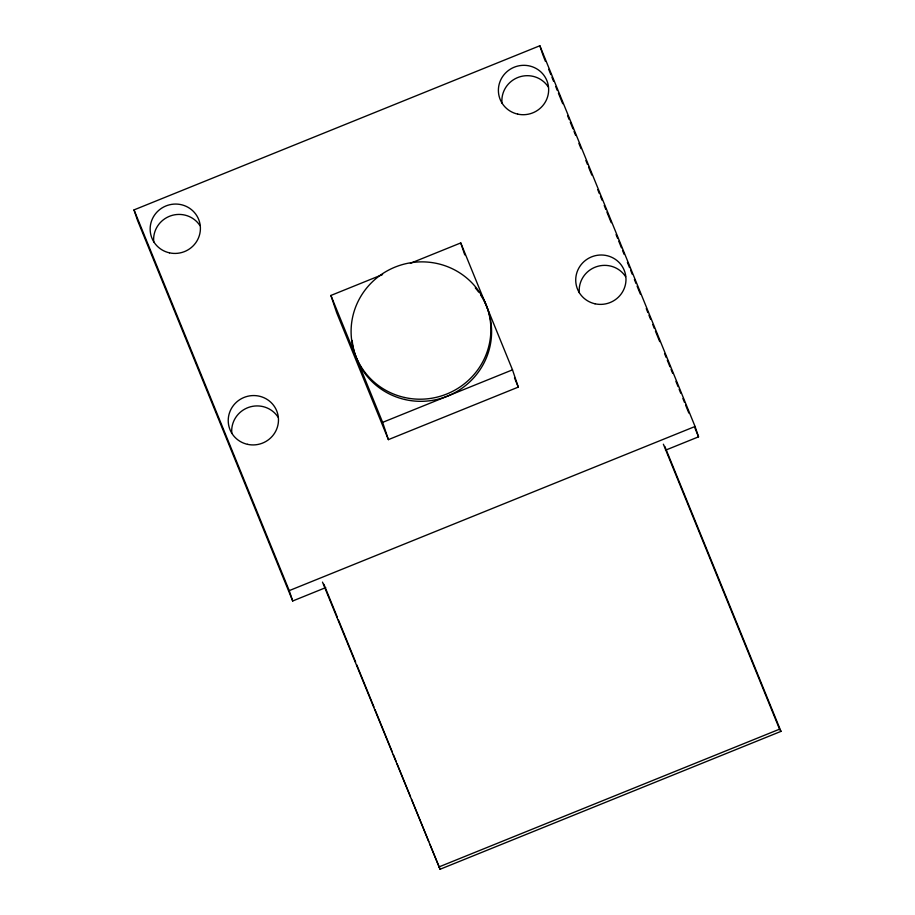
<?xml version="1.0" encoding="UTF-8"?>
<svg xmlns="http://www.w3.org/2000/svg" width="915" height="915" viewBox="0 0 915 915"><rect width="100%" height="100%" fill="white"/><g stroke="black" fill="none" stroke-linecap="round" stroke-linejoin="round"><path stroke-width="1.37" d="M325.74 587.613L292.697 600.983L137.479 220.252L134.013 209.901L539.85 45.75L695.068 426.482L698.534 436.832L665.48 450.203M410.4 263.303L460.76 242.933L512.503 369.843L518.279 387.102L388.406 439.635L336.674 312.724L330.898 295.454L382.573 274.557M388.406 439.635L382.63 422.364L512.503 369.843M292.697 600.983L289.231 590.621L695.068 426.482M438.662 867.054L779.557 729.175L780.987 731.371L440.081 869.25L322.492 582.112M543.853 57.428L545.466 61.397M548.703 69.323L550.864 74.618M551.939 77.26L553.552 81.229M555.714 86.513L557.327 90.482M558.402 93.124L562.714 103.704M567.563 115.599L569.187 119.568M570.262 122.21L572.962 128.821M574.037 131.463L575.649 135.431M578.886 143.358L581.036 148.642M585.886 160.548L587.51 164.506M588.585 167.159L591.822 175.085M597.747 189.622L599.359 193.591M600.446 196.233L602.059 200.202M604.22 205.486L605.833 209.455M606.908 212.097L611.22 222.677M616.07 234.572L617.694 238.541M618.769 241.183L621.457 247.793M622.543 250.436L624.156 254.404M627.393 262.331L629.543 267.626M630.629 270.268L632.242 274.237M634.392 279.521L636.017 283.49M637.092 286.132L640.328 294.058M646.253 308.607L647.866 312.575M648.952 315.218L650.565 319.186M652.727 324.47L654.339 328.439M655.414 331.081L659.726 341.65M664.576 353.556L666.2 357.513M667.275 360.167L669.963 366.766M671.05 369.42L672.662 373.377M675.899 381.315L678.049 386.599M679.124 389.241L680.749 393.21M682.899 398.494L684.523 402.463M685.598 405.105L688.835 413.042M694.76 427.579L698.534 436.832M664.816 446.417L780.987 731.371M663.386 444.221L779.557 729.175M514.505 377.849L518.279 387.102M330.898 295.454L382.63 422.364M323.91 584.296L337.361 617.282M338.436 619.913L355.649 662.128M356.724 664.77L373.938 706.986M375.013 709.628L392.215 751.844M393.29 754.475L395.989 761.074M397.064 763.716L410.503 796.69M411.578 799.333L428.792 841.548M429.867 844.19L440.081 869.25M134.013 209.901L289.231 590.621M539.85 45.75L543.316 56.112M460.76 242.933L464.763 254.885M480.844 295.282A70.055 68.522 -18.5 0 1 444.427 397.293A70.055 68.522 -18.5 0 1 352.149 340.437M475.285 287.859A70.055 68.522 -18.5 0 1 478.602 292.034M579.321 292.857A25.185 24.636 -18.5 0 1 625.586 276.616M153.743 241.915A25.185 24.636 -18.5 0 1 200.008 225.673M501.992 103.178A25.185 24.636 -18.5 0 1 548.257 86.936M231.815 433.413A25.185 24.636 -18.5 0 1 278.08 417.171M404.75 397.533A70.055 68.522 -18.5 0 0 487.981 310.082A70.055 68.522 -18.5 0 0 370.232 283.982A70.055 68.522 -18.5 0 0 404.75 397.533M595.013 303.791A25.185 24.636 -18.5 0 0 624.945 272.338A25.185 24.636 -18.5 0 0 582.603 262.96A25.185 24.636 -18.5 0 0 595.013 303.791M247.519 444.335A25.185 24.636 -18.5 0 0 277.439 412.894A25.185 24.636 -18.5 0 0 235.098 403.515A25.185 24.636 -18.5 0 0 247.519 444.335M169.447 252.837A25.185 24.636 -18.5 0 0 199.367 221.396A25.185 24.636 -18.5 0 0 157.025 212.017A25.185 24.636 -18.5 0 0 169.447 252.837M517.684 114.112A25.185 24.636 -18.5 0 0 547.616 82.659A25.185 24.636 -18.5 0 0 505.274 73.28A25.185 24.636 -18.5 0 0 517.684 114.112"/></g></svg>
